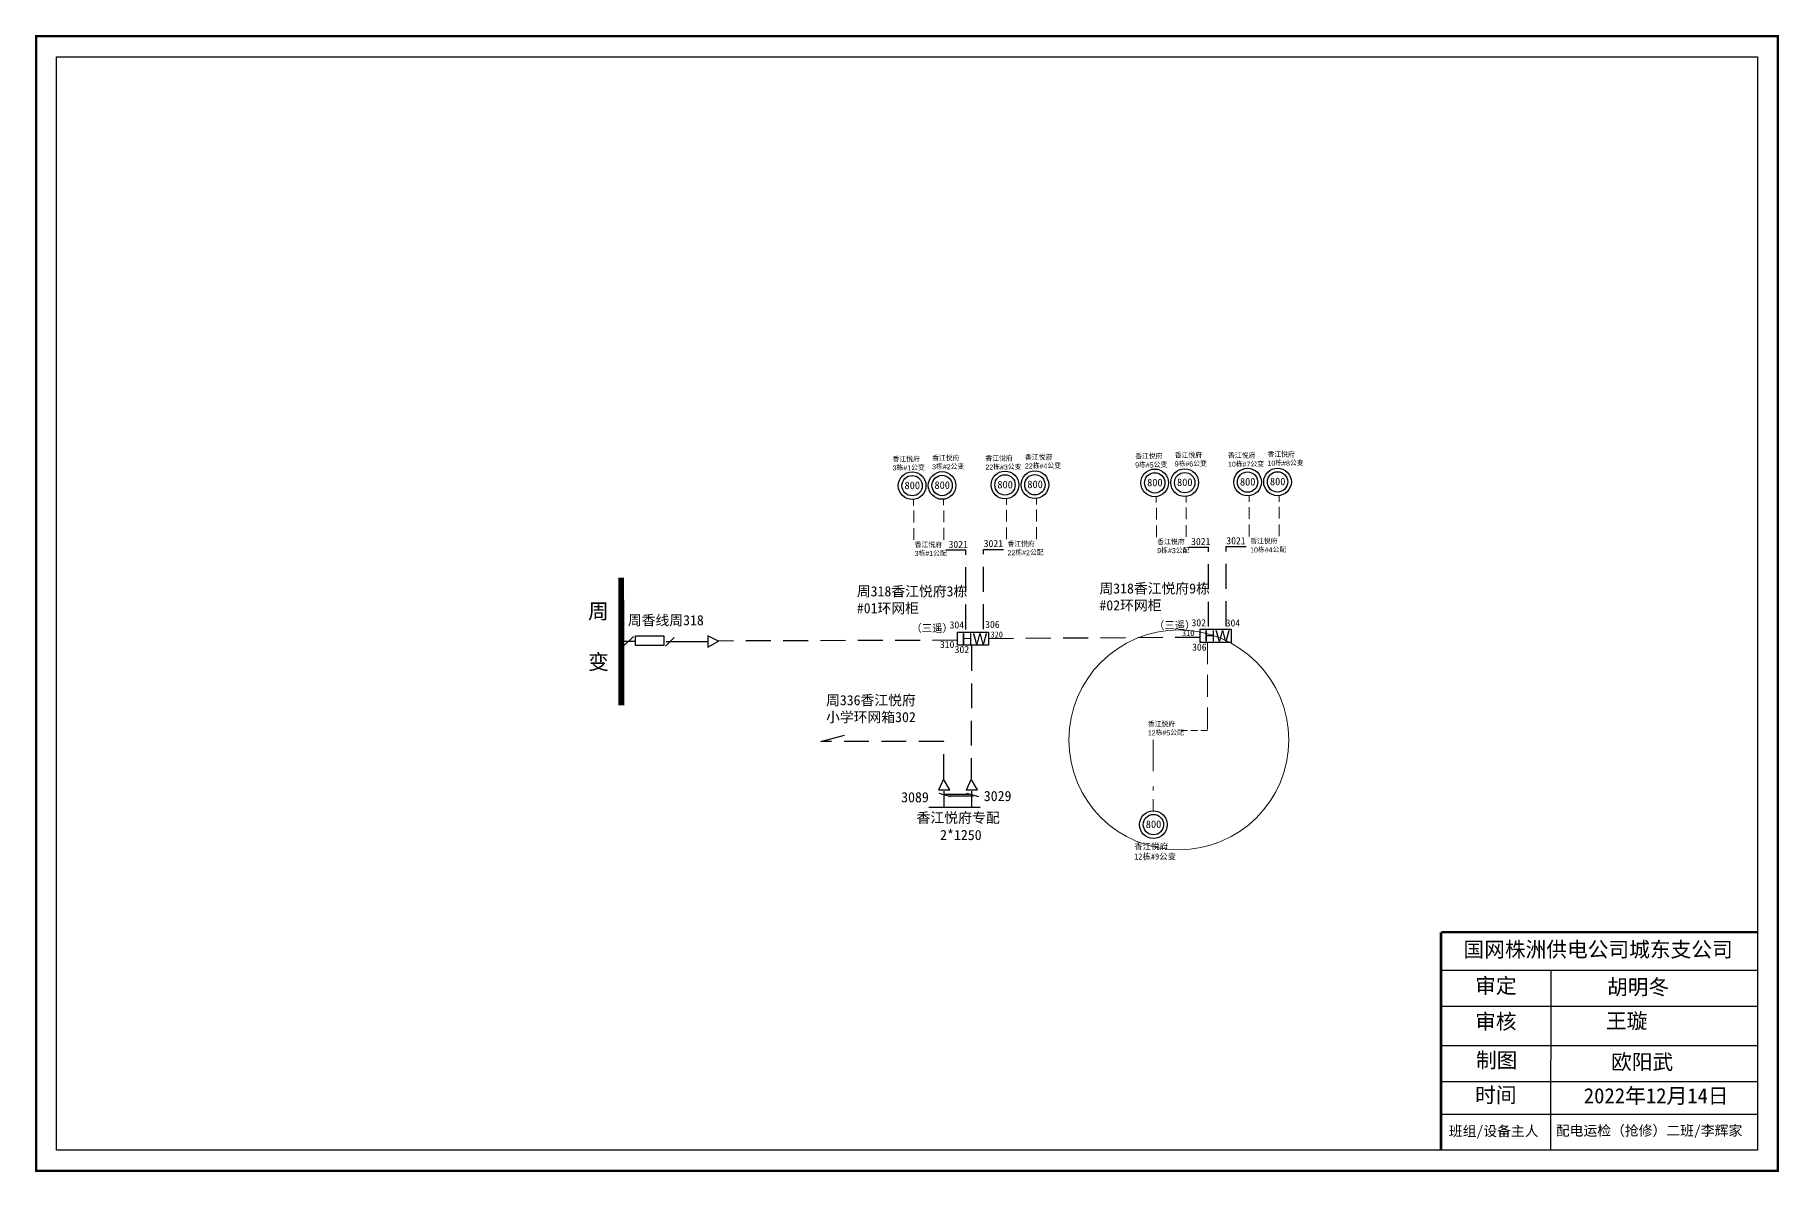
# Model space of a CAD drawing. Extents: x 408 to 1113, y 0 to 355.
# Drawn here: x 408.2 to 752.6, y -0.3 to 224.2 of the extents above; entities outside this region: 3.
import ezdxf

# ---------------------------------------------------------------- set-up
doc = ezdxf.new("R2010")
doc.units = 0
doc.header["$LTSCALE"] = 0.774411
doc.linetypes.add('ACAD_ISO02W100', pattern=[15, 12, -3])
doc.linetypes.add('DASHED2', pattern=[9.525, 6.35, -3.175])
doc.layers.get('0').update_dxf_attribs({"linetype": 'CONTINUOUS'})
doc.styles.add('hztxt_txtstyle_1.00_0_0', font='', dxfattribs={"height": 1, "bigfont": 'hztxt.shx'})
doc.styles.add('hztxt_txtstyle_100.00_0_0100', font='', dxfattribs={"height": 100, "bigfont": 'hztxt.shx'})
doc.styles.add('SimSun_txtstyle_2.00_0_0', font='simsun.ttc', dxfattribs={"height": 2})
doc.styles.get("Standard").update_dxf_attribs({"font": '', "height": 2.5})
doc.styles.add('仿宋_txtstyle_1.20_0_0', font='simsun.ttc', dxfattribs={"height": 1.2})
doc.styles.add('仿宋_txtstyle_2.00_0_0', font='simsun.ttc', dxfattribs={"height": 2})
doc.styles.add('仿宋_txtstyle_200.00_0_0200', font='simsun.ttc', dxfattribs={"height": 200})
doc.styles.add('字体', font='simkai_0.ttf', dxfattribs={"height": 2.5})
doc.styles.add('宋体_txtstyle_1.50_0_0', font='SIMSUN.TTC', dxfattribs={"height": 1.5})
doc.styles.add('宋体_txtstyle_2.00_0_0', font='SIMSUN.TTC', dxfattribs={"height": 2})
doc.styles.add('宋体_txtstyle_200.00_0_0200', font='SIMSUN.TTC', dxfattribs={"height": 200})
doc.styles.add('宋体_txtstyle_3.00_0_0', font='SIMSUN.TTC', dxfattribs={"height": 3})
doc.styles.add('宋体_txtstyle_300.00_0_0300', font='SIMSUN.TTC', dxfattribs={"height": 300})
doc.styles.add('楷体_GB2312_txtstyle_2.18_0_0', font='SIMKAI.TTF', dxfattribs={"height": 2.185})
doc.styles.get('hztxt_txtstyle_1.00_0_0').set_extended_font_data('hztxt')
doc.styles.get('hztxt_txtstyle_100.00_0_0100').set_extended_font_data('hztxt')
doc.styles.get('Standard').set_extended_font_data('SimSun')

msp = doc.modelspace()

# ---------------------------------------------------------------- linework, layer by layer
at = {"color": 7, "linetype": 'Continuous'}
for p, q in [((1111.37, 355.33), (1110.82, 353)), ((1110.01, 354.28), (1112.91, 354.28))]:
    msp.add_line(p, q, dxfattribs=at)
at = {"color": 7, "linetype": 'Continuous', "lineweight": 0, "ltscale": 0.145565}
for p, q in [((581.72, 131.31), (581.72, 132.49)), ((587.64, 131.36), (587.64, 132.54)), ((600.06, 131.46), (600.06, 132.64)), ((605.97, 131.51), (605.97, 132.69)), ((629.63, 131.88), (629.63, 133.06)), ((635.55, 131.92), (635.55, 133.1)), ((647.96, 132.03), (647.96, 133.21)), ((653.88, 132.07), (653.88, 133.25))]:
    msp.add_line(p, q, dxfattribs=at)
at = {"color": 7, "linetype": 'DASHED2', "lineweight": 0, "ltscale": 0.471631}
for p, q in [((629.65, 125.07), (629.65, 130.93)), ((635.57, 125.12), (635.57, 130.98)), ((647.99, 125.22), (647.99, 131.08)), ((653.9, 125.27), (653.9, 131.12)), ((581.74, 124.51), (581.74, 130.37)), ((587.66, 124.56), (587.66, 130.41)), ((600.08, 124.66), (600.08, 130.52)), ((605.99, 124.7), (605.99, 130.56))]:
    msp.add_line(p, q, dxfattribs=at)
at = {"linetype": 'DASHED2'}
for p, q in [((588.07, 122.55), (592, 122.55)), ((592.03, 106.86), (592.03, 122.57)), ((595.53, 106.93), (595.53, 122.64)), ((595.53, 122.64), (599.46, 122.64)), ((635.98, 123.11), (639.91, 123.11)), ((639.94, 107.42), (639.94, 123.13)), ((643.44, 107.5), (643.44, 123.21)), ((643.44, 123.21), (647.37, 123.21)), ((590.38, 104.72), (543.21, 104.57)), ((638.29, 105.28), (596.53, 105.03)), ((587.65, 84.75), (563.48, 84.75)), ((587.65, 77.3), (587.65, 84.75)), ((587.79, 74.34), (593.07, 74.34)), ((588.54, 74.04), (593.82, 74.04))]:
    msp.add_line(p, q, dxfattribs=at)
at = {"linetype": 'ACAD_ISO02W100'}
msp.add_line((526.81, 104.46), (524.11, 104.46), dxfattribs=at)
at = {"linetype": 'Continuous'}
for p, q in [((526.37, 105.46), (524.64, 103.73)), ((534.44, 105.27), (532.71, 103.54)), ((532.83, 104.49), (541.08, 104.49)), ((543.21, 104.57), (541.04, 105.57)), ((541.08, 105.57), (541.08, 103.33)), ((541.08, 103.33), (543.21, 104.57)), ((587.61, 77.31), (586.61, 75.14)), ((588.85, 75.18), (587.61, 77.31)), ((593.11, 77.31), (592.1, 75.14)), ((594.35, 75.18), (593.11, 77.31)), ((586.61, 75.18), (588.85, 75.18)), ((586.69, 74.56), (589.01, 73.86)), ((587.67, 74.92), (587.67, 71.77)), ((592.1, 75.18), (594.35, 75.18)), ((592.18, 74.56), (594.5, 73.86)), ((593.17, 74.92), (593.17, 71.77)), ((594.88, 71.69), (584.7, 71.69)), ((685.91, 39.59), (748.28, 39.59)), ((707.56, 39.58), (707.48, 4.04)), ((685.91, 32.48), (748.28, 32.48)), ((685.91, 24.73), (748.28, 24.73)), ((685.91, 17.63), (748.28, 17.63)), ((686.01, 11.16), (748.37, 11.16))]:
    msp.add_line(p, q, dxfattribs=at)
at = {"color": 0, "linetype": 'DASHED2'}
msp.add_line((593.15, 103.59), (593.07, 77.42), dxfattribs=at)
at = {"color": 7, "linetype": 'DASHED2', "lineweight": 0, "ltscale": 0.873331}
msp.add_line((639.76, 104.31), (639.76, 86.9), dxfattribs=at)
at = {"color": 7, "linetype": 'DASHED2', "lineweight": 0, "ltscale": 0.269547}
msp.add_line((639.76, 86.9), (634.09, 86.9), dxfattribs=at)
msp.add_line((563.38, 84.74), (568.07, 86.01))
at = {"color": 7, "linetype": 'DASHED2', "lineweight": 0, "ltscale": 1.247902}
msp.add_line((629.05, 85.05), (629.05, 75.07), dxfattribs=at)
at = {"color": 7, "linetype": 'DASHED2', "lineweight": 0, "ltscale": 0.728139}
msp.add_line((629.05, 73.33), (629.05, 71.07), dxfattribs=at)
at = {"color": 7}
msp.add_lwpolyline([(1107.81, 354.12), (1109.96, 355.35), (1109.95, 352.87)], close=True, dxfattribs=at)
at = {"linetype": 'Continuous', "const_width": 0.5}
msp.add_lwpolyline([(408.42, 223.96), (752.39, 223.96), (752.39, -0.01), (408.42, -0.01)], close=True, dxfattribs=at)
at = {"linetype": 'Continuous'}
for points in [[(412.46, 219.91), (748.35, 219.91), (748.35, 4.04), (412.46, 4.04)], [(638.29, 106.89), (644.44, 106.89), (644.44, 104.31), (638.29, 104.31)], [(590.38, 106.32), (596.53, 106.32), (596.53, 103.74), (590.38, 103.74)]]:
    msp.add_lwpolyline(points, close=True, dxfattribs=at)
for points, const_width in [([(523.97, 117.09), (523.99, 91.9)], 1.15), ([(685.87, 47.09), (685.85, 4.04)], 0.5), ([(685.91, 47.09), (748.28, 47.09)], 0.5)]:
    msp.add_lwpolyline(points, dxfattribs=dict(at, const_width=const_width))
at = {"linetype": 'ACAD_ISO02W100'}
msp.add_lwpolyline([(532.4, 105.62), (532.4, 103.69), (526.81, 103.69), (526.81, 105.62)], close=True, dxfattribs=at)
for centre, radius in [((581.42, 135.23), 2.73), ((587.34, 135.27), 2.73), ((599.76, 135.38), 2.73), ((605.67, 135.42), 2.73), ((629.33, 135.79), 2.73), ((629.33, 135.79), 2.01), ((635.25, 135.83), 2.73), ((635.25, 135.83), 2.01), ((647.67, 135.94), 2.73), ((647.67, 135.94), 2.01), ((653.58, 135.98), 2.73), ((653.58, 135.98), 2.01), ((581.42, 135.23), 2.01), ((587.34, 135.27), 2.01), ((599.76, 135.38), 2.01), ((605.67, 135.42), 2.01), ((629.07, 68.33), 2.73), ((629.07, 68.33), 2.01)]:
    msp.add_circle(centre, radius)
at = {"color": 12, "linetype": 'Continuous', "lineweight": 0, "ltscale": 0.825931, "true_color": 0xc00000}
msp.add_circle((634.09, 85.05), 21.71, dxfattribs=at)

# ---------------------------------------------------------------- texts
at = {"color": 7, "linetype": 'Continuous', "lineweight": 0, "ltscale": 0.673912, "attachment_point": 1}
for s, insert, char_height, style in [('香江悦府^M^J3栋#2公变', (585.37, 141.13), 1, 'hztxt_txtstyle_1.00_0_0'), ('香江悦府^M^J22栋#4公变', (603.7, 141.28), 1, 'hztxt_txtstyle_1.00_0_0'), ('香江悦府^M^J9栋#5公变', (625.46, 141.48), 1, 'hztxt_txtstyle_1.00_0_0'), ('香江悦府^M^J9栋#6公变', (633.28, 141.69), 1, 'hztxt_txtstyle_1.00_0_0'), ('香江悦府^M^J10栋#7公变', (643.8, 141.63), 1, 'hztxt_txtstyle_1.00_0_0'), ('香江悦府^M^J10栋#8公变', (651.61, 141.84), 1, 'hztxt_txtstyle_1.00_0_0'), ('香江悦府^M^J3栋#1公变', (577.56, 140.91), 1, 'hztxt_txtstyle_100.00_0_0100'), ('香江悦府^M^J22栋#3公变', (595.89, 141.06), 1, 'hztxt_txtstyle_1.00_0_0'), ('香江悦府^M^J12栋#9公变', (625.26, 64.64), 1.2, '仿宋_txtstyle_1.20_0_0')]:
    msp.add_mtext(s, dxfattribs=dict(at, insert=insert, char_height=char_height, style=style))
at = {"attachment_point": 1}
for s, insert, char_height, width in [('800', (579.92, 136.05), 1.5, 10.8148), ('800', (585.83, 136.1), 1.5, 10.8148), ('800', (598.25, 136.2), 1.5, 10.8148), ('800', (604.17, 136.25), 1.5, 10.8148), ('800', (627.83, 136.61), 1.5, 10.8148), ('800', (633.74, 136.66), 1.5, 10.8148), ('800', (646.16, 136.76), 1.5, 10.8148), ('800', (652.08, 136.81), 1.5, 10.8148), ('3089', (579.25, 74.74), 2.01, 4.2281), ('3029', (595.57, 74.98), 2.01, 4.2281), ('香江悦府专配', (582.27, 70.7), 2.01, 19.8762), ('800', (627.57, 69.16), 1.5, 10.8148), ('2*1250', (586.94, 67.29), 2.01, 4.2281)]:
    msp.add_mtext(s, dxfattribs=dict(at, insert=insert, char_height=char_height, width=width))
at = {"color": 7, "linetype": 'Continuous', "lineweight": 0, "ltscale": 0.169787, "char_height": 1, "attachment_point": 1, "style": 'hztxt_txtstyle_1.00_0_0'}
for s, insert in [('香江悦府^M^J3栋#1公配', (581.92, 124.01)), ('香江悦府^M^J22栋#2公配', (600.26, 124.16)), ('香江悦府^M^J9栋#3公配', (629.83, 124.58)), ('香江悦府^M^J10栋#4公配', (648.17, 124.72)), ('香江悦府^M^J12栋#5公配', (627.97, 88.61))]:
    msp.add_mtext(s, dxfattribs=dict(at, insert=insert))
at = {"attachment_point": 1}
for s, insert, char_height, width, style in [('{\\H0.6407x;3021}', (588.62, 124.34), 2.185, 24.3757, '字体'), ('{\\H0.6407x;3021}', (595.56, 124.51), 2.185, 24.3757, '字体'), ('{\\H0.6407x;3021}', (636.52, 124.91), 2.185, 24.3757, '字体'), ('{\\H0.6407x;3021}', (643.47, 125.07), 2.185, 24.3757, '字体'), ('周318香江悦府3栋#01环网柜', (570.5, 115.38), 2, 21.8564, '宋体_txtstyle_2.00_0_0'), ('周318香江悦府9栋#02环网柜', (618.41, 115.95), 2, 21.8564, '宋体_txtstyle_2.00_0_0'), ('{\\H0.6407x;304}', (588.82, 108.45), 2.185, 24.3757, '字体'), ('{\\H0.6407x;306}', (595.85, 108.55), 2.185, 24.3757, '字体'), ('{\\H0.6407x;302}', (636.6, 108.88), 2.185, 24.3757, '楷体_GB2312_txtstyle_2.18_0_0'), ('{\\H0.6407x;304}', (643.35, 108.84), 2.185, 24.3757, '字体'), ('{\\H0.6407x;310}', (586.91, 104.58), 2.185, 24.3757, '字体'), ('{\\H0.6407x;302}', (589.82, 103.59), 2.185, 24.3757, '字体'), ('{\\fArial|b0|i0|c0|p32;HW}', (591.18, 106.12), 2.185, 24.3757, '字体'), ('320', (596.91, 106.46), 1.2, 24.3757, '仿宋_txtstyle_1.20_0_0'), ('310', (634.72, 106.75), 1.2, 24.3757, '仿宋_txtstyle_1.20_0_0'), ('{\\H0.6407x;306}', (636.71, 104.07), 2.185, 24.3757, '字体'), ('{\\fArial|b0|i0|c0|p32;HW}', (639.09, 106.69), 2.185, 24.3757, '字体')]:
    msp.add_mtext(s, dxfattribs=dict(at, insert=insert, char_height=char_height, width=width, style=style))
at = {"color": 7, "linetype": 'Continuous', "lineweight": 0, "ltscale": 0.546413, "attachment_point": 1}
for s, insert, char_height, style in [('周^M^J^M^J变', (517.42, 111.95), 3, '宋体_txtstyle_300.00_0_0300'), ('周香线周318', (525.28, 109.68), 2, '宋体_txtstyle_200.00_0_0200')]:
    msp.add_mtext(s, dxfattribs=dict(at, insert=insert, char_height=char_height, style=style))
at = {"color": 2, "linetype": 'Continuous', "lineweight": 0, "ltscale": 1.039988, "true_color": 0xffff00, "char_height": 1.5, "attachment_point": 1, "style": '宋体_txtstyle_1.50_0_0'}
for insert in [(581.27, 107.86), (629.18, 108.43)]:
    msp.add_mtext('（三遥）', dxfattribs=dict(at, insert=insert))
at = {"color": 2, "true_color": 0xffff00, "insert": (564.42, 93.89), "char_height": 2, "width": 19.8762, "attachment_point": 1, "style": 'SimSun_txtstyle_2.00_0_0'}
msp.add_mtext('周336香江悦府小学环网箱302', dxfattribs=at)
at = {"linetype": 'Continuous', "char_height": 3, "attachment_point": 1}
for s, insert, width, style in [('国网株洲供电公司城东支公司', (690.29, 45.2), 82.0179, '宋体_txtstyle_3.00_0_0'), ('审定', (692.61, 38.03), 23.4615, '字体'), ('胡明冬', (718.66, 37.78), 23.4615, '宋体_txtstyle_3.00_0_0'), ('审核', (692.61, 30.96), 23.4615, '字体'), ('{\\fSimSun|b0|i0|c134|p2;王璇}', (718.45, 31.09), 33.0539, '字体'), ('制图', (692.77, 23.34), 23.4615, '字体'), ('欧阳武', (719.45, 22.99), 23.4615, '宋体_txtstyle_3.00_0_0'), ('时间', (692.61, 16.46), 23.4615, '字体'), ('2022年12月14日', (714.07, 16.31), 37.6759, '宋体_txtstyle_3.00_0_0')]:
    msp.add_mtext(s, dxfattribs=dict(at, insert=insert, width=width, style=style))
at = {"color": 7, "linetype": 'Continuous', "lineweight": 0, "ltscale": 0.655651, "char_height": 2, "attachment_point": 1}
for s, insert, style in [('班组/设备主人', (687.41, 8.85), '仿宋_txtstyle_2.00_0_0'), ('配电运检（抢修）二班/李辉家', (708.54, 8.94), '仿宋_txtstyle_200.00_0_0200')]:
    msp.add_mtext(s, dxfattribs=dict(at, insert=insert, style=style))

doc.saveas('drawing.dxf')
